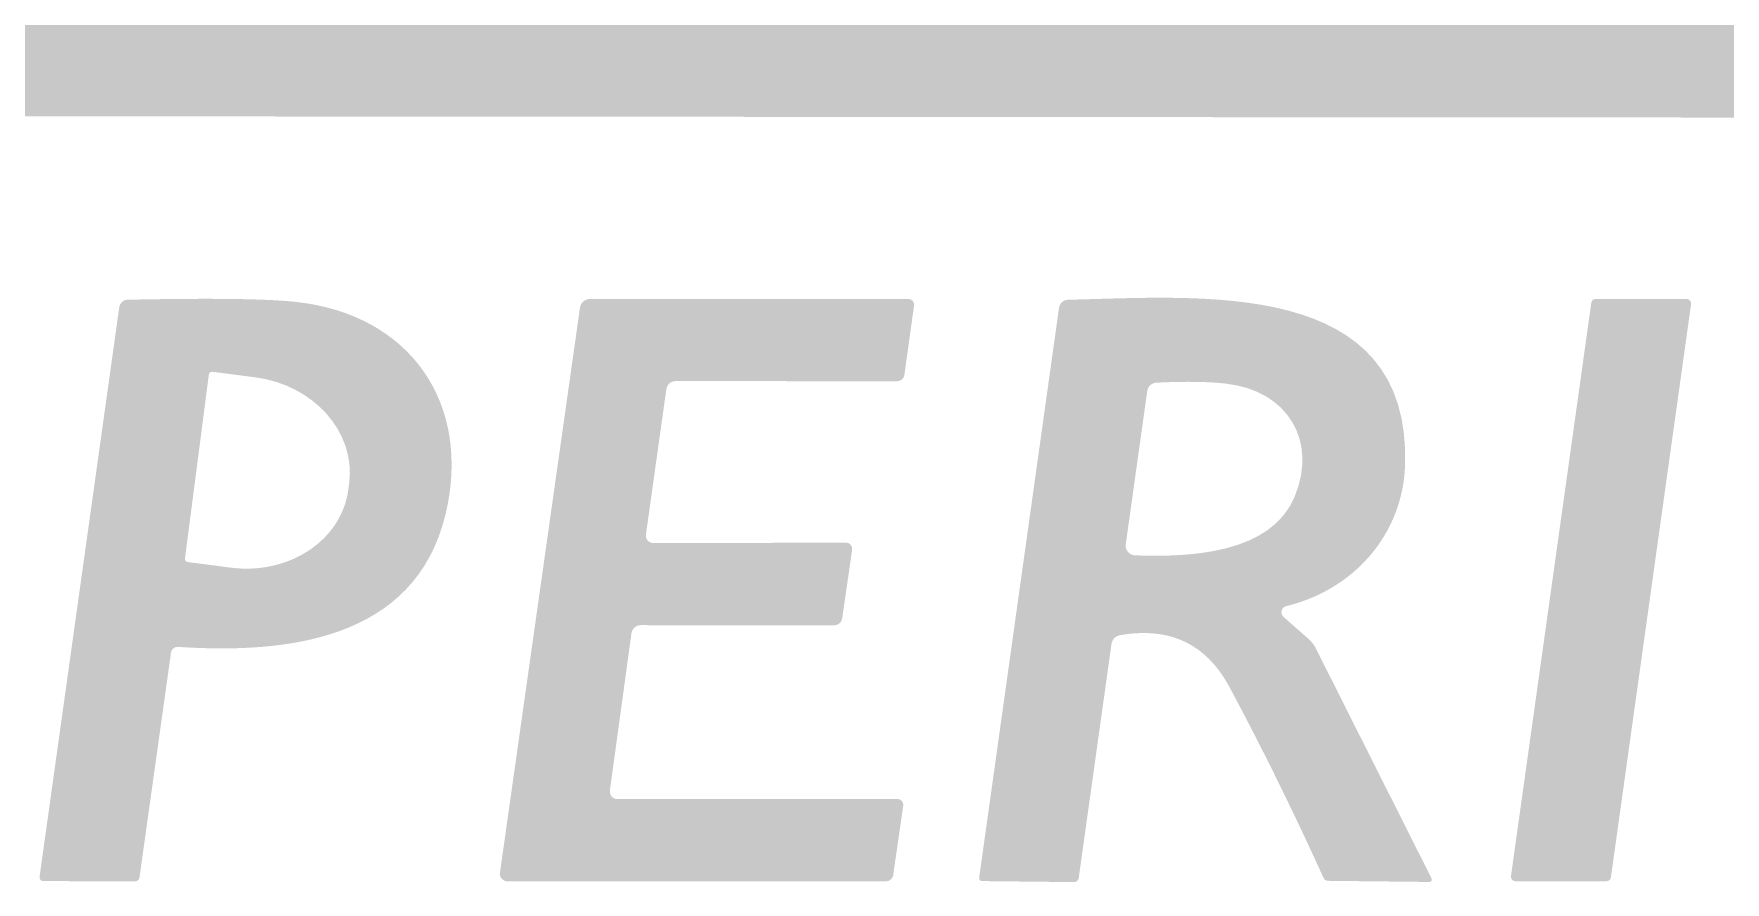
# Model space of a CAD drawing. Extents: x 30 to 5977, y 257 to 3891.
# Drawn here: x 2427 to 2754.7, y 1127.9 to 1292.2 of the extents above; entities that cross this region are included whole.
import ezdxf

# ---------------------------------------------------------------- set-up
doc = ezdxf.new("R2010")
doc.units = 0
doc.linetypes.add('Solid', pattern=[0])
doc.layers.add('Layer 1', color=166, linetype='Solid', lineweight=0)

msp = doc.modelspace()

# ---------------------------------------------------------------- hatches: boundary and pattern name
at = {"layer": 'Layer 1'}
h = msp.add_hatch(color=256, dxfattribs=at)
edge = h.paths.add_edge_path(flags=0)
edge.add_line((5107.96, 1179.09), (5110.77, 1206.13))
edge.add_line((5110.77, 1206.13), (5166.8, 1273.34))
edge.add_line((5166.8, 1273.34), (5166.8, 1273.34))
edge.add_spline(control_points=[(5166.8, 1273.34), (5166.94, 1273.52), (5166.98, 1273.76), (5166.88, 1273.97)], knot_values=[0, 0, 0, 0, 1, 1, 1, 1], degree=3, periodic=0)
edge.add_spline(control_points=[(5166.88, 1273.97), (5166.79, 1274.18), (5166.58, 1274.31), (5166.35, 1274.31)], knot_values=[0, 0, 0, 0, 1, 1, 1, 1], degree=3, periodic=0)
edge.add_line((5166.35, 1274.31), (822.73, 1277.4))
edge.add_line((822.73, 1277.4), (822.73, 1277.4))
edge.add_spline(control_points=[(822.73, 1277.4), (822.37, 1277.41), (822.03, 1277.2), (821.88, 1276.86)], knot_values=[0, 0, 0, 0, 1, 1, 1, 1], degree=3, periodic=0)
edge.add_spline(control_points=[(821.88, 1276.86), (821.72, 1276.53), (821.78, 1276.14), (822.02, 1275.86)], knot_values=[0, 0, 0, 0, 1, 1, 1, 1], degree=3, periodic=0)
edge.add_line((822.02, 1275.86), (880.64, 1208.67))
edge.add_line((880.64, 1208.67), (880, 1177.04))
edge.add_spline(control_points=[(880, 1177.04), (877.98, 1176.88), (876.85, 1177.96)], knot_values=[0, 0, 0, 1, 1, 1], degree=2, periodic=0)
edge.add_spline(control_points=[(876.85, 1177.96), (822.68, 1230.33), (777.35, 1275.97)], knot_values=[0, 0, 0, 1, 1, 1], degree=2, periodic=0)
edge.add_line((777.35, 1275.97), (777.35, 1275.97))
edge.add_spline(control_points=[(777.35, 1275.97), (776.23, 1277.1), (774.72, 1277.73), (773.15, 1277.73)], knot_values=[0, 0, 0, 0, 1, 1, 1, 1], degree=3, periodic=0)
edge.add_spline(control_points=[(773.15, 1277.73), (466.44, 1277.46), (210.61, 1278.67)], knot_values=[0, 0, 0, 1, 1, 1], degree=2, periodic=0)
edge.add_spline(control_points=[(210.61, 1278.67), (195.61, 1278.73), (180.91, 1280.28), (166.35, 1279.89)], knot_values=[0, 0, 0, 0, 1, 1, 1, 1], degree=3, periodic=0)
edge.add_line((166.35, 1279.89), (166.35, 1279.89))
edge.add_spline(control_points=[(166.35, 1279.89), (164.48, 1279.83), (162.62, 1280.04), (160.8, 1280.5)], knot_values=[0, 0, 0, 0, 1, 1, 1, 1], degree=3, periodic=0)
edge.add_spline(control_points=[(160.8, 1280.5), (85.11, 1299.01), (29.81, 1360.41), (34.86, 1440.8)], knot_values=[0, 0, 0, 0, 1, 1, 1, 1], degree=3, periodic=0)
edge.add_spline(control_points=[(34.86, 1440.8), (35.3, 1447.93), (37.04, 1456.74)], knot_values=[0, 0, 0, 1, 1, 1], degree=2, periodic=0)
edge.add_spline(control_points=[(37.04, 1456.74), (103.65, 1794.81), (201.22, 2294.42)], knot_values=[0, 0, 0, 1, 1, 1], degree=2, periodic=0)
edge.add_spline(control_points=[(201.22, 2294.42), (204.25, 2309.94), (209.86, 2333.95), (214.31, 2357.57)], knot_values=[0, 0, 0, 0, 1, 1, 1, 1], degree=3, periodic=0)
edge.add_spline(control_points=[(214.31, 2357.57), (226.41, 2422.04), (267.54, 2472.87), (332.87, 2488.15)], knot_values=[0, 0, 0, 0, 1, 1, 1, 1], degree=3, periodic=0)
edge.add_spline(control_points=[(332.87, 2488.15), (348.31, 2491.74), (385.14, 2491.13)], knot_values=[0, 0, 0, 1, 1, 1], degree=2, periodic=0)
edge.add_spline(control_points=[(385.14, 2491.13), (407.54, 2490.77), (443.37, 2490.77)], knot_values=[0, 0, 0, 1, 1, 1], degree=2, periodic=0)
edge.add_spline(control_points=[(443.37, 2490.77), (1161.96, 2490.69), (1640.11, 2490.03)], knot_values=[0, 0, 0, 1, 1, 1], degree=2, periodic=0)
edge.add_spline(control_points=[(1640.11, 2490.03), (1667.76, 2489.97), (1693.15, 2489.25), (1726.08, 2488.78)], knot_values=[0, 0, 0, 0, 1, 1, 1, 1], degree=3, periodic=0)
edge.add_line((1726.08, 2488.78), (1726.08, 2488.78))
edge.add_spline(control_points=[(1726.08, 2488.78), (1726.56, 2488.77), (1727, 2489.08), (1727.13, 2489.53)], knot_values=[0, 0, 0, 0, 1, 1, 1, 1], degree=3, periodic=0)
edge.add_spline(control_points=[(1727.13, 2489.53), (1779.14, 2676.69), (1798.2, 2743.95)], knot_values=[0, 0, 0, 1, 1, 1], degree=2, periodic=0)
edge.add_spline(control_points=[(1798.2, 2743.95), (1804.7, 2766.96), (1810.17, 2789.67), (1820.06, 2808.29)], knot_values=[0, 0, 0, 0, 1, 1, 1, 1], degree=3, periodic=0)
edge.add_spline(control_points=[(1820.06, 2808.29), (1845.86, 2856.8), (1903.37, 2874.31)], knot_values=[0, 0, 0, 1, 1, 1], degree=2, periodic=0)
edge.add_spline(control_points=[(1903.37, 2874.31), (1927.29, 2881.6), (1948.04, 2879.97)], knot_values=[0, 0, 0, 1, 1, 1], degree=2, periodic=0)
edge.add_spline(control_points=[(1948.04, 2879.97), (1961.3, 2878.95), (1969.23, 2879.5), (1984.81, 2879.75)], knot_values=[0, 0, 0, 0, 1, 1, 1, 1], degree=3, periodic=0)
edge.add_spline(control_points=[(1984.81, 2879.75), (2082.1, 2881.24), (2291.44, 2881.08)], knot_values=[0, 0, 0, 1, 1, 1], degree=2, periodic=0)
edge.add_spline(control_points=[(2291.44, 2881.08), (3328.07, 2880.36), (3931.85, 2879.75), (4175.83, 2880.19)], knot_values=[0, 0, 0, 0, 1, 1, 1, 1], degree=3, periodic=0)
edge.add_line((4175.83, 2880.19), (4175.83, 2880.19))
edge.add_spline(control_points=[(4175.83, 2880.19), (4176.54, 2880.19), (4177.25, 2880.28), (4177.93, 2880.44)], knot_values=[0, 0, 0, 0, 1, 1, 1, 1], degree=3, periodic=0)
edge.add_line((4177.93, 2880.44), (4181.46, 2881.3))
edge.add_line((4181.46, 2881.3), (4181.46, 2881.3))
edge.add_spline(control_points=[(4181.46, 2881.3), (4183.11, 2881.7), (4184.81, 2881.84), (4186.49, 2881.71)], knot_values=[0, 0, 0, 0, 1, 1, 1, 1], degree=3, periodic=0)
edge.add_spline(control_points=[(4186.49, 2881.71), (4237.29, 2877.57), (4276.6, 2843.54)], knot_values=[0, 0, 0, 1, 1, 1], degree=2, periodic=0)
edge.add_spline(control_points=[(4276.6, 2843.54), (4321.88, 2804.36), (4354.23, 2742.87), (4350.64, 2681.46)], knot_values=[0, 0, 0, 0, 1, 1, 1, 1], degree=3, periodic=0)
edge.add_spline(control_points=[(4350.64, 2681.46), (4350.06, 2671.49), (4346.27, 2654.59)], knot_values=[0, 0, 0, 1, 1, 1], degree=2, periodic=0)
edge.add_spline(control_points=[(4346.27, 2654.59), (4329.48, 2579.34), (4318.37, 2527.82), (4308.7, 2491.99)], knot_values=[0, 0, 0, 0, 1, 1, 1, 1], degree=3, periodic=0)
edge.add_line((4308.7, 2491.99), (4308.7, 2491.99))
edge.add_spline(control_points=[(4308.7, 2491.99), (4308.62, 2491.68), (4308.68, 2491.34), (4308.88, 2491.09)], knot_values=[0, 0, 0, 0, 1, 1, 1, 1], degree=3, periodic=0)
edge.add_spline(control_points=[(4308.88, 2491.09), (4309.07, 2490.83), (4309.38, 2490.68), (4309.7, 2490.69)], knot_values=[0, 0, 0, 0, 1, 1, 1, 1], degree=3, periodic=0)
edge.add_spline(control_points=[(4309.7, 2490.69), (4394.92, 2491.96), (4606.35, 2491.08)], knot_values=[0, 0, 0, 1, 1, 1], degree=2, periodic=0)
edge.add_spline(control_points=[(4606.35, 2491.08), (4697.43, 2490.69), (5822.43, 2485.69)], knot_values=[0, 0, 0, 1, 1, 1], degree=2, periodic=0)
edge.add_line((5822.43, 2485.69), (5822.43, 2485.69))
edge.add_spline(control_points=[(5822.43, 2485.69), (5823.16, 2485.69), (5823.91, 2485.6), (5824.64, 2485.41)], knot_values=[0, 0, 0, 0, 1, 1, 1, 1], degree=3, periodic=0)
edge.add_spline(control_points=[(5824.64, 2485.41), (5828.73, 2484.39), (5837.38, 2482.38)], knot_values=[0, 0, 0, 1, 1, 1], degree=2, periodic=0)
edge.add_spline(control_points=[(5837.38, 2482.38), (5899.53, 2467.71), (5942.35, 2397.43), (5928.67, 2335.61)], knot_values=[0, 0, 0, 0, 1, 1, 1, 1], degree=3, periodic=0)
edge.add_spline(control_points=[(5928.67, 2335.61), (5910.64, 2254.09), (5893.51, 2188.18)], knot_values=[0, 0, 0, 1, 1, 1], degree=2, periodic=0)
edge.add_line((5893.51, 2188.18), (5893.51, 2188.18))
edge.add_spline(control_points=[(5893.51, 2188.18), (5893.29, 2187.33), (5893.57, 2186.43), (5894.23, 2185.86)], knot_values=[0, 0, 0, 0, 1, 1, 1, 1], degree=3, periodic=0)
edge.add_spline(control_points=[(5894.23, 2185.86), (5950.5, 2135.8), (5976.85, 2069.34), (5957.71, 1996.33)], knot_values=[0, 0, 0, 0, 1, 1, 1, 1], degree=3, periodic=0)
edge.add_spline(control_points=[(5957.71, 1996.33), (5950.61, 1969.34), (5947.9, 1955.47), (5939.7, 1920.75)], knot_values=[0, 0, 0, 0, 1, 1, 1, 1], degree=3, periodic=0)
edge.add_spline(control_points=[(5939.7, 1920.75), (5932.71, 1891.35), (5822.62, 1431.8)], knot_values=[0, 0, 0, 1, 1, 1], degree=2, periodic=0)
edge.add_spline(control_points=[(5822.62, 1431.8), (5810.61, 1381.55), (5803.01, 1366.8)], knot_values=[0, 0, 0, 1, 1, 1], degree=2, periodic=0)
edge.add_spline(control_points=[(5803.01, 1366.8), (5783.92, 1329.64), (5747.51, 1305.58)], knot_values=[0, 0, 0, 1, 1, 1], degree=2, periodic=0)
edge.add_spline(control_points=[(5747.51, 1305.58), (5720.88, 1287.96), (5684.5, 1275.75), (5651.52, 1276.96)], knot_values=[0, 0, 0, 0, 1, 1, 1, 1], degree=3, periodic=0)
edge.add_spline(control_points=[(5651.52, 1276.96), (5646.24, 1277.15), (5635.8, 1277.07)], knot_values=[0, 0, 0, 1, 1, 1], degree=2, periodic=0)
edge.add_spline(control_points=[(5635.8, 1277.07), (5433.4, 1275.64), (5221.71, 1275.94)], knot_values=[0, 0, 0, 1, 1, 1], degree=2, periodic=0)
edge.add_line((5221.71, 1275.94), (5221.71, 1275.94))
edge.add_spline(control_points=[(5221.71, 1275.94), (5220.4, 1275.96), (5219.13, 1275.48), (5218.15, 1274.61)], knot_values=[0, 0, 0, 0, 1, 1, 1, 1], degree=3, periodic=0)
edge.add_line((5218.15, 1274.61), (5107.96, 1179.09))
edge = h.paths.add_edge_path(flags=0)
edge.add_line((4851.77, 1315.94), (5290.06, 1315.58))
edge.add_spline(control_points=[(5290.06, 1315.58), (5291.02, 1315.17), (5292.18, 1315.14)], knot_values=[0, 0, 0, 1, 1, 1], degree=2, periodic=0)
edge.add_spline(control_points=[(5292.18, 1315.14), (5442.73, 1314.92), (5643.09, 1313.87)], knot_values=[0, 0, 0, 1, 1, 1], degree=2, periodic=0)
edge.add_spline(control_points=[(5643.09, 1313.87), (5650.58, 1313.84), (5657.79, 1315.19), (5664.67, 1315)], knot_values=[0, 0, 0, 0, 1, 1, 1, 1], degree=3, periodic=0)
edge.add_spline(control_points=[(5664.67, 1315), (5671.41, 1314.81), (5680.69, 1316.96)], knot_values=[0, 0, 0, 1, 1, 1], degree=2, periodic=0)
edge.add_spline(control_points=[(5680.69, 1316.96), (5715.41, 1325.11), (5745.88, 1343.31), (5763.48, 1374.48)], knot_values=[0, 0, 0, 0, 1, 1, 1, 1], degree=3, periodic=0)
edge.add_spline(control_points=[(5763.48, 1374.48), (5771.35, 1388.4), (5780.77, 1426.99)], knot_values=[0, 0, 0, 1, 1, 1], degree=2, periodic=0)
edge.add_spline(control_points=[(5780.77, 1426.99), (5837.21, 1658.56), (5901.44, 1919.01)], knot_values=[0, 0, 0, 1, 1, 1], degree=2, periodic=0)
edge.add_spline(control_points=[(5901.44, 1919.01), (5901.8, 1920.47), (5920.99, 1994.56)], knot_values=[0, 0, 0, 1, 1, 1], degree=2, periodic=0)
edge.add_spline(control_points=[(5920.99, 1994.56), (5926.74, 2016.71), (5927.68, 2035.22)], knot_values=[0, 0, 0, 1, 1, 1], degree=2, periodic=0)
edge.add_spline(control_points=[(5927.68, 2035.22), (5930.61, 2092.87), (5902.68, 2139.89), (5853.73, 2169.06)], knot_values=[0, 0, 0, 0, 1, 1, 1, 1], degree=3, periodic=0)
edge.add_line((5853.73, 2169.06), (5853.73, 2169.06))
edge.add_spline(control_points=[(5853.73, 2169.06), (5852.02, 2170.08), (5851.16, 2172.09), (5851.6, 2174.03)], knot_values=[0, 0, 0, 0, 1, 1, 1, 1], degree=3, periodic=0)
edge.add_line((5851.6, 2174.03), (5895.17, 2361.27))
edge.add_spline(control_points=[(5895.17, 2361.27), (5895.46, 2362.55), (5895.55, 2363.88), (5895.44, 2365.19)], knot_values=[0, 0, 0, 0, 1, 1, 1, 1], degree=3, periodic=0)
edge.add_spline(control_points=[(5895.44, 2365.19), (5891.44, 2413.54), (5847.35, 2436.85)], knot_values=[0, 0, 0, 1, 1, 1], degree=2, periodic=0)
edge.add_spline(control_points=[(5847.35, 2436.85), (5813.18, 2454.92), (5772.38, 2452.13)], knot_values=[0, 0, 0, 1, 1, 1], degree=2, periodic=0)
edge.add_spline(control_points=[(5772.38, 2452.13), (5754.81, 2450.91), (5742.73, 2450.94)], knot_values=[0, 0, 0, 1, 1, 1], degree=2, periodic=0)
edge.add_spline(control_points=[(5742.73, 2450.94), (4963.84, 2452.29), (4426.1, 2453.9)], knot_values=[0, 0, 0, 1, 1, 1], degree=2, periodic=0)
edge.add_spline(control_points=[(4426.1, 2453.9), (4348.01, 2454.12), (4264.89, 2453.29)], knot_values=[0, 0, 0, 1, 1, 1], degree=2, periodic=0)
edge.add_line((4264.89, 2453.29), (4264.89, 2453.29))
edge.add_spline(control_points=[(4264.89, 2453.29), (4263.89, 2453.28), (4262.95, 2453.73), (4262.32, 2454.51)], knot_values=[0, 0, 0, 0, 1, 1, 1, 1], degree=3, periodic=0)
edge.add_spline(control_points=[(4262.32, 2454.51), (4261.7, 2455.29), (4261.46, 2456.32), (4261.69, 2457.29)], knot_values=[0, 0, 0, 0, 1, 1, 1, 1], degree=3, periodic=0)
edge.add_spline(control_points=[(4261.69, 2457.29), (4290, 2580.64), (4307.18, 2645.88)], knot_values=[0, 0, 0, 1, 1, 1], degree=2, periodic=0)
edge.add_spline(control_points=[(4307.18, 2645.88), (4312.4, 2665.69), (4312.29, 2679.23)], knot_values=[0, 0, 0, 1, 1, 1], degree=2, periodic=0)
edge.add_spline(control_points=[(4312.29, 2679.23), (4311.77, 2739.81), (4288.2, 2790.17), (4236.27, 2821.74)], knot_values=[0, 0, 0, 0, 1, 1, 1, 1], degree=3, periodic=0)
edge.add_spline(control_points=[(4236.27, 2821.74), (4218.48, 2832.57), (4201.55, 2836.6), (4182.49, 2840.03)], knot_values=[0, 0, 0, 0, 1, 1, 1, 1], degree=3, periodic=0)
edge.add_spline(control_points=[(4182.49, 2840.03), (4171.55, 2841.96), (4154.36, 2841.88)], knot_values=[0, 0, 0, 1, 1, 1], degree=2, periodic=0)
edge.add_spline(control_points=[(4154.36, 2841.88), (3928.84, 2840.75), (3673.34, 2840.64)], knot_values=[0, 0, 0, 1, 1, 1], degree=2, periodic=0)
edge.add_spline(control_points=[(3673.34, 2840.64), (2045.5, 2839.94), (1933.78, 2840.06)], knot_values=[0, 0, 0, 1, 1, 1], degree=2, periodic=0)
edge.add_spline(control_points=[(1933.78, 2840.06), (1899.06, 2840.08), (1869.42, 2817.6), (1852.73, 2788.78)], knot_values=[0, 0, 0, 0, 1, 1, 1, 1], degree=3, periodic=0)
edge.add_spline(control_points=[(1852.73, 2788.78), (1852.26, 2787.96), (1851.9, 2787.07), (1851.66, 2786.13)], knot_values=[0, 0, 0, 0, 1, 1, 1, 1], degree=3, periodic=0)
edge.add_spline(control_points=[(1851.66, 2786.13), (1838.29, 2734.09), (1822.65, 2680.86)], knot_values=[0, 0, 0, 1, 1, 1], degree=2, periodic=0)
edge.add_spline(control_points=[(1822.65, 2680.86), (1819.86, 2671.44), (1757.57, 2457.46)], knot_values=[0, 0, 0, 1, 1, 1], degree=2, periodic=0)
edge.add_spline(control_points=[(1757.57, 2457.46), (1757.14, 2455.97), (1755.78, 2454.93), (1754.23, 2454.92)], knot_values=[0, 0, 0, 0, 1, 1, 1, 1], degree=3, periodic=0)
edge.add_spline(control_points=[(1754.23, 2454.92), (1631.93, 2453.54), (1470.3, 2453.59)], knot_values=[0, 0, 0, 1, 1, 1], degree=2, periodic=0)
edge.add_spline(control_points=[(1470.3, 2453.59), (1348.23, 2453.65), (363.26, 2453.54)], knot_values=[0, 0, 0, 1, 1, 1], degree=2, periodic=0)
edge.add_spline(control_points=[(363.26, 2453.54), (314.2, 2453.54), (263.48, 2413.98), (254.53, 2365.19)], knot_values=[0, 0, 0, 0, 1, 1, 1, 1], degree=3, periodic=0)
edge.add_spline(control_points=[(254.53, 2365.19), (237.6, 2272.71), (219.01, 2178.15)], knot_values=[0, 0, 0, 1, 1, 1], degree=2, periodic=0)
edge.add_spline(control_points=[(219.01, 2178.15), (134.12, 1746.35), (83.7, 1489.48)], knot_values=[0, 0, 0, 1, 1, 1], degree=2, periodic=0)
edge.add_spline(control_points=[(83.7, 1489.48), (74.31, 1441.74), (74.28, 1434.89)], knot_values=[0, 0, 0, 1, 1, 1], degree=2, periodic=0)
edge.add_spline(control_points=[(74.28, 1434.89), (73.87, 1382.18), (111.93, 1332.29), (162.29, 1317.02)], knot_values=[0, 0, 0, 0, 1, 1, 1, 1], degree=3, periodic=0)
edge.add_spline(control_points=[(162.29, 1317.02), (172.98, 1313.78), (193.09, 1314.06)], knot_values=[0, 0, 0, 1, 1, 1], degree=2, periodic=0)
edge.add_spline(control_points=[(193.09, 1314.06), (281.52, 1315.28), (381.91, 1315.33)], knot_values=[0, 0, 0, 1, 1, 1], degree=2, periodic=0)
edge.add_spline(control_points=[(381.91, 1315.33), (2071.57, 1316.27), (3822.51, 1316.08)], knot_values=[0, 0, 0, 1, 1, 1], degree=2, periodic=0)
edge.add_spline(control_points=[(3822.51, 1316.08), (4337.13, 1316.02), (4851.77, 1315.94)], knot_values=[0, 0, 0, 1, 1, 1], degree=2, periodic=0)
h = msp.add_hatch(color=256, dxfattribs=at)
edge = h.paths.add_edge_path(flags=0)
edge.add_line((2669.17, 1179.25), (2674.03, 1174.97))
edge.add_line((2674.03, 1174.97), (2674.03, 1174.97))
edge.add_spline(control_points=[(2674.03, 1174.97), (2674.58, 1174.48), (2675.04, 1173.89), (2675.39, 1173.23)], knot_values=[0, 0, 0, 0, 1, 1, 1, 1], degree=3, periodic=0)
edge.add_line((2675.39, 1173.23), (2697.85, 1128.56))
edge.add_line((2697.85, 1128.56), (2697.85, 1128.56))
edge.add_spline(control_points=[(2697.85, 1128.56), (2697.92, 1128.42), (2697.91, 1128.25), (2697.83, 1128.11)], knot_values=[0, 0, 0, 0, 1, 1, 1, 1], degree=3, periodic=0)
edge.add_spline(control_points=[(2697.83, 1128.11), (2697.74, 1127.98), (2697.59, 1127.89), (2697.43, 1127.9)], knot_values=[0, 0, 0, 0, 1, 1, 1, 1], degree=3, periodic=0)
edge.add_line((2697.43, 1127.9), (2677.76, 1128.12))
edge.add_spline(control_points=[(2677.76, 1128.12), (2677.41, 1128.12), (2677.09, 1128.33), (2676.93, 1128.65)], knot_values=[0, 0, 0, 0, 1, 1, 1, 1], degree=3, periodic=0)
edge.add_spline(control_points=[(2676.93, 1128.65), (2667.87, 1148.56), (2658.67, 1165.69)], knot_values=[0, 0, 0, 1, 1, 1], degree=2, periodic=0)
edge.add_spline(control_points=[(2658.67, 1165.69), (2651.93, 1178.2), (2637.49, 1175.72)], knot_values=[0, 0, 0, 1, 1, 1], degree=2, periodic=0)
edge.add_line((2637.49, 1175.72), (2637.49, 1175.72))
edge.add_spline(control_points=[(2637.49, 1175.72), (2636.62, 1175.57), (2635.94, 1174.88), (2635.83, 1174.01)], knot_values=[0, 0, 0, 0, 1, 1, 1, 1], degree=3, periodic=0)
edge.add_line((2635.83, 1174.01), (2629.48, 1128.65))
edge.add_line((2629.48, 1128.65), (2629.48, 1128.65))
edge.add_spline(control_points=[(2629.48, 1128.65), (2629.41, 1128.19), (2629.02, 1127.86), (2628.56, 1127.87)], knot_values=[0, 0, 0, 0, 1, 1, 1, 1], degree=3, periodic=0)
edge.add_line((2628.56, 1127.87), (2610.75, 1128.07))
edge.add_line((2610.75, 1128.07), (2610.75, 1128.07))
edge.add_spline(control_points=[(2610.75, 1128.07), (2610.58, 1128.07), (2610.43, 1128.15), (2610.33, 1128.27)], knot_values=[0, 0, 0, 0, 1, 1, 1, 1], degree=3, periodic=0)
edge.add_spline(control_points=[(2610.33, 1128.27), (2610.22, 1128.39), (2610.17, 1128.55), (2610.19, 1128.7)], knot_values=[0, 0, 0, 0, 1, 1, 1, 1], degree=3, periodic=0)
edge.add_line((2610.19, 1128.7), (2625.66, 1239.14))
edge.add_line((2625.66, 1239.14), (2625.66, 1239.14))
edge.add_spline(control_points=[(2625.66, 1239.14), (2625.77, 1240.03), (2626.53, 1240.7), (2627.43, 1240.72)], knot_values=[0, 0, 0, 0, 1, 1, 1, 1], degree=3, periodic=0)
edge.add_spline(control_points=[(2627.43, 1240.72), (2653.15, 1241.27), (2693.92, 1245.19), (2692.71, 1208.65)], knot_values=[0, 0, 0, 0, 1, 1, 1, 1], degree=3, periodic=0)
edge.add_spline(control_points=[(2692.71, 1208.65), (2692.24, 1195.11), (2682.65, 1184.5), (2669.7, 1181.35)], knot_values=[0, 0, 0, 0, 1, 1, 1, 1], degree=3, periodic=0)
edge.add_line((2669.7, 1181.35), (2669.7, 1181.35))
edge.add_spline(control_points=[(2669.7, 1181.35), (2669.25, 1181.25), (2668.9, 1180.9), (2668.79, 1180.46)], knot_values=[0, 0, 0, 0, 1, 1, 1, 1], degree=3, periodic=0)
edge.add_spline(control_points=[(2668.79, 1180.46), (2668.68, 1180.02), (2668.83, 1179.55), (2669.17, 1179.25)], knot_values=[0, 0, 0, 0, 1, 1, 1, 1], degree=3, periodic=0)
edge.add_line((2669.17, 1179.25), (2669.17, 1179.25))
edge = h.paths.add_edge_path(flags=0)
edge.add_spline(control_points=[(2640.39, 1191.19), (2651.3, 1190.77), (2666.71, 1191.63), (2671.27, 1202.46)], knot_values=[0, 0, 0, 0, 1, 1, 1, 1], degree=3, periodic=0)
edge.add_spline(control_points=[(2671.27, 1202.46), (2675.83, 1213.29), (2670, 1223.09), (2658.09, 1224.45)], knot_values=[0, 0, 0, 0, 1, 1, 1, 1], degree=3, periodic=0)
edge.add_spline(control_points=[(2658.09, 1224.45), (2652.79, 1225.06), (2644.5, 1224.64)], knot_values=[0, 0, 0, 1, 1, 1], degree=2, periodic=0)
edge.add_line((2644.5, 1224.64), (2644.5, 1224.64))
edge.add_spline(control_points=[(2644.5, 1224.64), (2643.62, 1224.59), (2642.89, 1223.92), (2642.76, 1223.04)], knot_values=[0, 0, 0, 0, 1, 1, 1, 1], degree=3, periodic=0)
edge.add_line((2642.76, 1223.04), (2638.59, 1193.31))
edge.add_line((2638.59, 1193.31), (2638.59, 1193.31))
edge.add_spline(control_points=[(2638.59, 1193.31), (2638.52, 1192.79), (2638.68, 1192.25), (2639.02, 1191.85)], knot_values=[0, 0, 0, 0, 1, 1, 1, 1], degree=3, periodic=0)
edge.add_spline(control_points=[(2639.02, 1191.85), (2639.36, 1191.44), (2639.86, 1191.2), (2640.39, 1191.19)], knot_values=[0, 0, 0, 0, 1, 1, 1, 1], degree=3, periodic=0)
edge.add_line((2640.39, 1191.19), (2640.39, 1191.19))
h = msp.add_hatch(color=256, dxfattribs=at)
edge = h.paths.add_edge_path(flags=0)
edge.add_spline(control_points=[(2447.51, 1128.78), (2447.47, 1128.34), (2447.09, 1128.01), (2446.63, 1128.01)], knot_values=[0, 0, 0, 0, 1, 1, 1, 1], degree=3, periodic=0)
edge.add_line((2446.63, 1128.01), (2428.9, 1128.07))
edge.add_line((2428.9, 1128.07), (2428.9, 1128.07))
edge.add_spline(control_points=[(2428.9, 1128.07), (2428.68, 1128.07), (2428.47, 1128.16), (2428.33, 1128.32)], knot_values=[0, 0, 0, 0, 1, 1, 1, 1], degree=3, periodic=0)
edge.add_spline(control_points=[(2428.33, 1128.32), (2428.19, 1128.49), (2428.12, 1128.71), (2428.15, 1128.92)], knot_values=[0, 0, 0, 0, 1, 1, 1, 1], degree=3, periodic=0)
edge.add_line((2428.15, 1128.92), (2443.59, 1239.28))
edge.add_line((2443.59, 1239.28), (2443.59, 1239.28))
edge.add_spline(control_points=[(2443.59, 1239.28), (2443.72, 1240.1), (2444.41, 1240.7), (2445.22, 1240.72)], knot_values=[0, 0, 0, 0, 1, 1, 1, 1], degree=3, periodic=0)
edge.add_spline(control_points=[(2445.22, 1240.72), (2469.42, 1241.22), (2477.79, 1240.3)], knot_values=[0, 0, 0, 1, 1, 1], degree=2, periodic=0)
edge.add_spline(control_points=[(2477.79, 1240.3), (2500.17, 1237.87), (2511.91, 1220.39), (2506.8, 1199.12)], knot_values=[0, 0, 0, 0, 1, 1, 1, 1], degree=3, periodic=0)
edge.add_spline(control_points=[(2506.8, 1199.12), (2500.86, 1174.53), (2475.58, 1172.1), (2454.97, 1173.45)], knot_values=[0, 0, 0, 0, 1, 1, 1, 1], degree=3, periodic=0)
edge.add_line((2454.97, 1173.45), (2454.97, 1173.45))
edge.add_spline(control_points=[(2454.97, 1173.45), (2454.3, 1173.5), (2453.71, 1173.03), (2453.62, 1172.38)], knot_values=[0, 0, 0, 0, 1, 1, 1, 1], degree=3, periodic=0)
edge.add_line((2453.62, 1172.38), (2447.51, 1128.78))
edge = h.paths.add_edge_path(flags=0)
edge.add_line((2460.95, 1226.24), (2456.32, 1190.57))
edge.add_spline(control_points=[(2456.32, 1190.57), (2456.27, 1190.24), (2456.51, 1189.93), (2456.84, 1189.89)], knot_values=[0, 0, 0, 0, 1, 1, 1, 1], degree=3, periodic=0)
edge.add_line((2456.84, 1189.89), (2465.17, 1188.81))
edge.add_line((2465.17, 1188.81), (2465.17, 1188.81))
edge.add_spline(control_points=[(2465.17, 1188.81), (2470.6, 1188.1), (2476.06, 1189.3), (2480.33, 1192.14)], knot_values=[0, 0, 0, 0, 1, 1, 1, 1], degree=3, periodic=0)
edge.add_spline(control_points=[(2480.33, 1192.14), (2484.61, 1194.98), (2487.36, 1199.23), (2487.97, 1203.95)], knot_values=[0, 0, 0, 0, 1, 1, 1, 1], degree=3, periodic=0)
edge.add_line((2487.97, 1203.95), (2488.14, 1205.21))
edge.add_line((2488.14, 1205.21), (2488.14, 1205.21))
edge.add_spline(control_points=[(2488.14, 1205.21), (2489.41, 1215.05), (2481.27, 1224.21), (2469.96, 1225.68)], knot_values=[0, 0, 0, 0, 1, 1, 1, 1], degree=3, periodic=0)
edge.add_line((2469.96, 1225.68), (2461.63, 1226.76))
edge.add_line((2461.63, 1226.76), (2461.63, 1226.76))
edge.add_spline(control_points=[(2461.63, 1226.76), (2461.3, 1226.8), (2460.99, 1226.57), (2460.95, 1226.24)], knot_values=[0, 0, 0, 0, 1, 1, 1, 1], degree=3, periodic=0)
edge.add_line((2460.95, 1226.24), (2460.95, 1226.24))
h = msp.add_hatch(color=256, dxfattribs=at)
edge = h.paths.add_edge_path(flags=0)
edge.add_spline(control_points=[(2584.39, 1193.64), (2584.74, 1193.64), (2585.07, 1193.49), (2585.29, 1193.22)], knot_values=[0, 0, 0, 0, 1, 1, 1, 1], degree=3, periodic=0)
edge.add_spline(control_points=[(2585.29, 1193.22), (2585.52, 1192.96), (2585.62, 1192.6), (2585.58, 1192.26)], knot_values=[0, 0, 0, 0, 1, 1, 1, 1], degree=3, periodic=0)
edge.add_line((2585.58, 1192.26), (2583.66, 1179))
edge.add_line((2583.66, 1179), (2583.66, 1179))
edge.add_spline(control_points=[(2583.66, 1179), (2583.55, 1178.22), (2582.88, 1177.64), (2582.09, 1177.64)], knot_values=[0, 0, 0, 0, 1, 1, 1, 1], degree=3, periodic=0)
edge.add_line((2582.09, 1177.64), (2544.6, 1177.66))
edge.add_line((2544.6, 1177.66), (2544.6, 1177.66))
edge.add_spline(control_points=[(2544.6, 1177.66), (2543.71, 1177.66), (2542.96, 1177), (2542.83, 1176.11)], knot_values=[0, 0, 0, 0, 1, 1, 1, 1], degree=3, periodic=0)
edge.add_line((2542.83, 1176.11), (2538.65, 1145.64))
edge.add_line((2538.65, 1145.64), (2538.65, 1145.64))
edge.add_spline(control_points=[(2538.65, 1145.64), (2538.6, 1145.21), (2538.72, 1144.78), (2539, 1144.46)], knot_values=[0, 0, 0, 0, 1, 1, 1, 1], degree=3, periodic=0)
edge.add_spline(control_points=[(2539, 1144.46), (2539.28, 1144.14), (2539.69, 1143.95), (2540.11, 1143.95)], knot_values=[0, 0, 0, 0, 1, 1, 1, 1], degree=3, periodic=0)
edge.add_line((2540.11, 1143.95), (2594.4, 1143.96))
edge.add_spline(control_points=[(2594.4, 1143.96), (2594.71, 1143.96), (2595.01, 1143.83), (2595.22, 1143.59)], knot_values=[0, 0, 0, 0, 1, 1, 1, 1], degree=3, periodic=0)
edge.add_spline(control_points=[(2595.22, 1143.59), (2595.42, 1143.35), (2595.52, 1143.03), (2595.48, 1142.72)], knot_values=[0, 0, 0, 0, 1, 1, 1, 1], degree=3, periodic=0)
edge.add_line((2595.48, 1142.72), (2593.54, 1129.24))
edge.add_spline(control_points=[(2593.54, 1129.24), (2593.44, 1128.54), (2592.85, 1128.02), (2592.16, 1128.02)], knot_values=[0, 0, 0, 0, 1, 1, 1, 1], degree=3, periodic=0)
edge.add_line((2592.16, 1128.02), (2518.81, 1128.02))
edge.add_line((2518.81, 1128.02), (2518.81, 1128.02))
edge.add_spline(control_points=[(2518.81, 1128.02), (2518.38, 1128.02), (2517.97, 1128.21), (2517.69, 1128.53)], knot_values=[0, 0, 0, 0, 1, 1, 1, 1], degree=3, periodic=0)
edge.add_spline(control_points=[(2517.69, 1128.53), (2517.41, 1128.85), (2517.28, 1129.28), (2517.35, 1129.71)], knot_values=[0, 0, 0, 0, 1, 1, 1, 1], degree=3, periodic=0)
edge.add_line((2517.35, 1129.71), (2532.85, 1239.18))
edge.add_line((2532.85, 1239.18), (2532.85, 1239.18))
edge.add_spline(control_points=[(2532.85, 1239.18), (2532.98, 1240.15), (2533.82, 1240.87), (2534.82, 1240.87)], knot_values=[0, 0, 0, 0, 1, 1, 1, 1], degree=3, periodic=0)
edge.add_line((2534.82, 1240.87), (2596.5, 1240.85))
edge.add_line((2596.5, 1240.85), (2596.5, 1240.85))
edge.add_spline(control_points=[(2596.5, 1240.85), (2596.82, 1240.85), (2597.12, 1240.71), (2597.32, 1240.47)], knot_values=[0, 0, 0, 0, 1, 1, 1, 1], degree=3, periodic=0)
edge.add_spline(control_points=[(2597.32, 1240.47), (2597.53, 1240.23), (2597.62, 1239.92), (2597.58, 1239.6)], knot_values=[0, 0, 0, 0, 1, 1, 1, 1], degree=3, periodic=0)
edge.add_line((2597.58, 1239.6), (2595.7, 1226.12))
edge.add_line((2595.7, 1226.12), (2595.7, 1226.12))
edge.add_spline(control_points=[(2595.7, 1226.12), (2595.59, 1225.44), (2595, 1224.93), (2594.32, 1224.93)], knot_values=[0, 0, 0, 0, 1, 1, 1, 1], degree=3, periodic=0)
edge.add_line((2594.32, 1224.93), (2551.39, 1224.95))
edge.add_line((2551.39, 1224.95), (2551.39, 1224.95))
edge.add_spline(control_points=[(2551.39, 1224.95), (2550.48, 1224.95), (2549.72, 1224.29), (2549.59, 1223.4)], knot_values=[0, 0, 0, 0, 1, 1, 1, 1], degree=3, periodic=0)
edge.add_line((2549.59, 1223.4), (2545.63, 1195.22))
edge.add_spline(control_points=[(2545.63, 1195.22), (2545.57, 1194.81), (2545.69, 1194.39), (2545.97, 1194.07)], knot_values=[0, 0, 0, 0, 1, 1, 1, 1], degree=3, periodic=0)
edge.add_spline(control_points=[(2545.97, 1194.07), (2546.24, 1193.75), (2546.64, 1193.57), (2547.07, 1193.57)], knot_values=[0, 0, 0, 0, 1, 1, 1, 1], degree=3, periodic=0)
edge.add_line((2547.07, 1193.57), (2584.39, 1193.64))
h = msp.add_hatch(color=256, dxfattribs=at)
edge = h.paths.add_edge_path(flags=0)
edge.add_line((2729.66, 1240.88), (2747.24, 1240.86))
edge.add_line((2747.24, 1240.86), (2747.24, 1240.86))
edge.add_spline(control_points=[(2747.24, 1240.86), (2747.5, 1240.86), (2747.74, 1240.75), (2747.91, 1240.55)], knot_values=[0, 0, 0, 0, 1, 1, 1, 1], degree=3, periodic=0)
edge.add_spline(control_points=[(2747.91, 1240.55), (2748.08, 1240.36), (2748.15, 1240.1), (2748.12, 1239.85)], knot_values=[0, 0, 0, 0, 1, 1, 1, 1], degree=3, periodic=0)
edge.add_line((2748.12, 1239.85), (2732.59, 1128.8))
edge.add_line((2732.59, 1128.8), (2732.59, 1128.8))
edge.add_spline(control_points=[(2732.59, 1128.8), (2732.53, 1128.36), (2732.16, 1128.04), (2731.72, 1128.04)], knot_values=[0, 0, 0, 0, 1, 1, 1, 1], degree=3, periodic=0)
edge.add_line((2731.72, 1128.04), (2714.11, 1128.04))
edge.add_line((2714.11, 1128.04), (2714.11, 1128.04))
edge.add_spline(control_points=[(2714.11, 1128.04), (2713.85, 1128.04), (2713.61, 1128.15), (2713.44, 1128.34)], knot_values=[0, 0, 0, 0, 1, 1, 1, 1], degree=3, periodic=0)
edge.add_spline(control_points=[(2713.44, 1128.34), (2713.28, 1128.54), (2713.2, 1128.79), (2713.23, 1129.05)], knot_values=[0, 0, 0, 0, 1, 1, 1, 1], degree=3, periodic=0)
edge.add_line((2713.23, 1129.05), (2728.79, 1240.12))
edge.add_line((2728.79, 1240.12), (2728.79, 1240.12))
edge.add_spline(control_points=[(2728.79, 1240.12), (2728.85, 1240.56), (2729.22, 1240.88), (2729.66, 1240.88)], knot_values=[0, 0, 0, 0, 1, 1, 1, 1], degree=3, periodic=0)
edge.add_line((2729.66, 1240.88), (2729.66, 1240.88))

doc.saveas('drawing.dxf')
